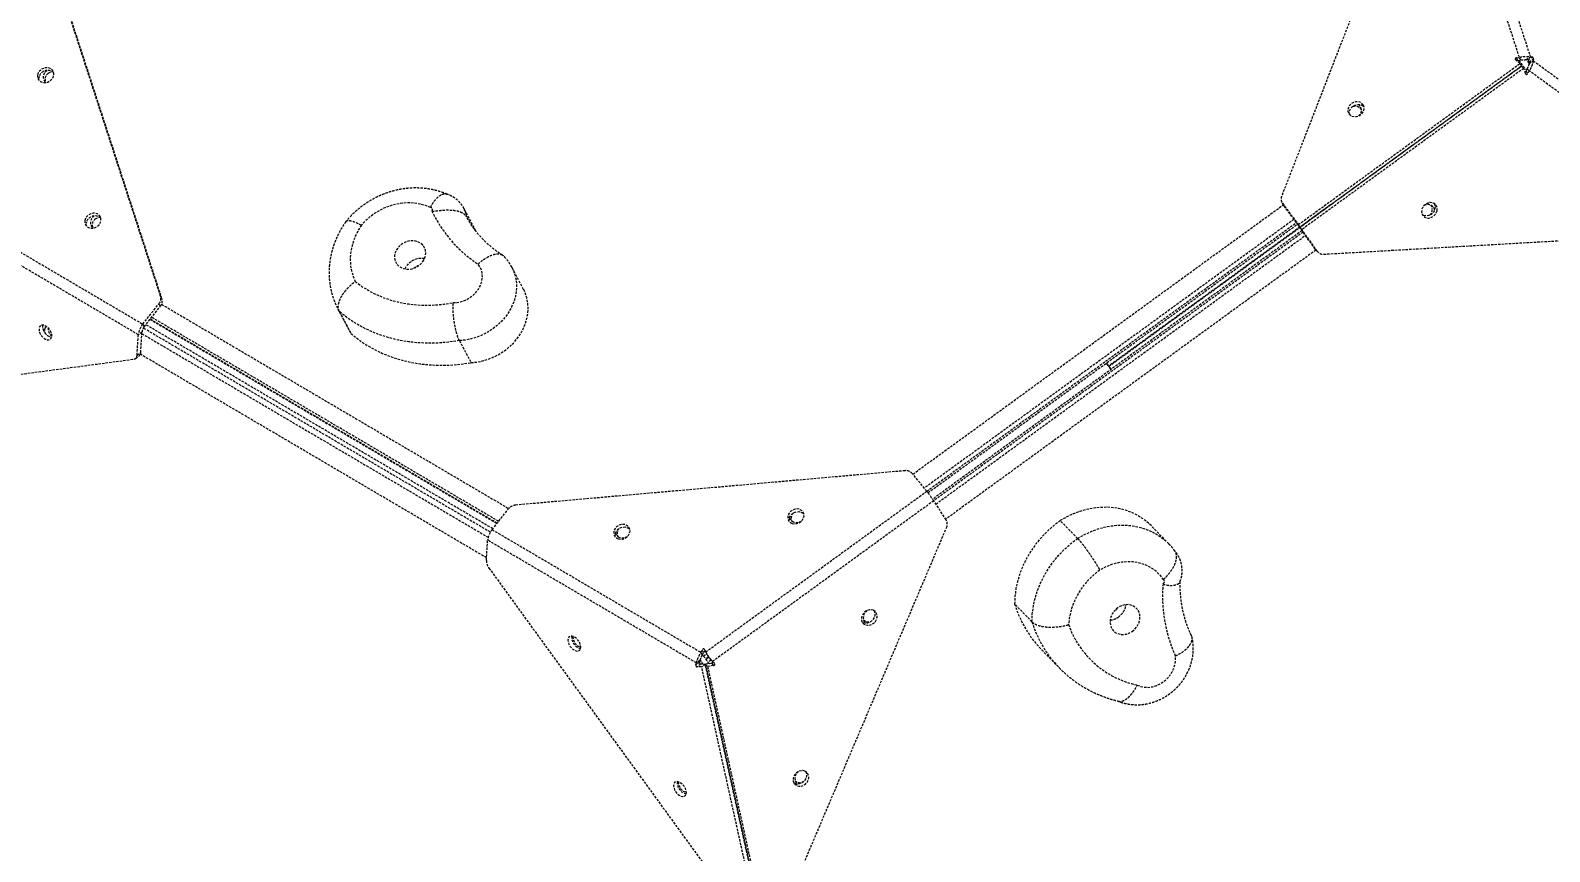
# Model space of a CAD drawing. Header units: millimetres. Extents: x -6061 to 5100, y -3651 to 3328.
# Drawn here: x 1982 to 2794, y 666 to 1104 of the extents above; entities that cross this region are included whole.
import ezdxf

# ---------------------------------------------------------------- set-up
doc = ezdxf.new("R2010")
doc.units = ezdxf.units.MM
doc.linetypes.add('HIDDEN', pattern=[1.905, 1.27, -0.635])
for name, color, linetype in [('DIKOM_ОБЪЕКТ', 7, 'Continuous'), ('DIKOM_РАЗМЕР_ЗОНА', 7, 'Continuous'), ('DIKOM_РАЗМЕР_ОБЪЕКТА', 7, 'Continuous')]:
    doc.layers.add(name, color=color, linetype=linetype)
doc.styles.add('style1', font='arialbd.ttf', dxfattribs={"width": 0.8})
doc.dimstyles.new('1-50', dxfattribs={"dimtxt": 300, "dimasz": 200, "dimexe": 100, "dimexo": 0, "dimgap": 100, "dimtad": 1, "dimtxsty": 'style1', "dimcen": 200, "dimclrd": 7, "dimclre": 7, "dimclrt": 7, "dimadec": 1, "dimazin": 2, "dimtfac": 1, "dimtmove": 0, "dimatfit": 2, "dimfxl": 0, "dimlwd": 25, "dimlwe": 18, "dimarcsym": 0})

# ---------------------------------------------------------------- blocks, each defined once
blk = doc.blocks.new('*D0')
at = {"layer": 'Defpoints', "color": 0, "transparency": 16777216}
for p in [(3244.44, 1090.08), (-2954.24, -571.35), (3244.44, -1487.03)]:
    blk.add_point(p, dxfattribs=at)
at = {"layer": 'DIKOM_РАЗМЕР_ОБЪЕКТА', "color": 7, "lineweight": 18, "transparency": 16777216}
for p, q in [((3244.44, 1090.08), (3244.44, -1587.03)), ((-2954.24, -571.35), (-2954.24, -1587.03))]:
    blk.add_line(p, q, dxfattribs=at)
at = {"layer": 'DIKOM_РАЗМЕР_ОБЪЕКТА', "color": 7, "lineweight": 25, "transparency": 16777216}
blk.add_line((-2754.24, -1487.03), (3044.44, -1487.03), dxfattribs=at)
at = {"layer": 'DIKOM_РАЗМЕР_ОБЪЕКТА', "color": 7, "transparency": 16777216}
for points in [[(-2754.24, -1453.69), (-2754.24, -1520.36), (-2954.24, -1487.03)], [(3044.44, -1453.69), (3044.44, -1520.36), (3244.44, -1487.03)]]:
    blk.add_solid(points, dxfattribs=at)
at = {"layer": 'DIKOM_РАЗМЕР_ОБЪЕКТА', "color": 7, "transparency": 16777216, "insert": (279.31, -1118.98), "char_height": 300, "attachment_point": 5, "style": 'style1'}
blk.add_mtext('{\\fArial|b0|i0|c204|p34;\\H1.75x;6200}', dxfattribs=at)
blk = doc.blocks.new('*D1')
at = {"layer": 'Defpoints', "color": 0, "transparency": 16777216}
for p in [(2324.34, 3327.92), (-5419.16, -2822.08), (-1808.64, -2822.08)]:
    blk.add_point(p, dxfattribs=at)
at = {"layer": 'DIKOM_РАЗМЕР_ЗОНА', "color": 7, "lineweight": 18, "transparency": 16777216}
for p, q in [((2324.34, 3327.92), (-5519.16, 3327.92)), ((-1808.64, -2822.08), (-5519.16, -2822.08))]:
    blk.add_line(p, q, dxfattribs=at)
at = {"layer": 'DIKOM_РАЗМЕР_ЗОНА', "color": 7, "lineweight": 25, "transparency": 16777216}
blk.add_line((-5419.16, 3127.92), (-5419.16, -2622.08), dxfattribs=at)
at = {"layer": 'DIKOM_РАЗМЕР_ЗОНА', "color": 7, "transparency": 16777216}
for points in [[(-5452.49, 3127.92), (-5385.83, 3127.92), (-5419.16, 3327.92)], [(-5452.49, -2622.08), (-5385.83, -2622.08), (-5419.16, -2822.08)]]:
    blk.add_solid(points, dxfattribs=at)
at = {"layer": 'DIKOM_РАЗМЕР_ЗОНА', "color": 7, "transparency": 16777216, "insert": (-5787.21, -178.18), "char_height": 300, "attachment_point": 5, "rotation": 90, "style": 'style1'}
blk.add_mtext('{\\fArial|b0|i0|c204|p34;\\H1.75x;6150}', dxfattribs=at)
blk = doc.blocks.new('*D2')
at = {"layer": 'Defpoints', "color": 0, "transparency": 16777216}
for p in [(5097.78, 1174.32), (-4808.91, -571.39), (5097.78, -3550.63)]:
    blk.add_point(p, dxfattribs=at)
at = {"layer": 'DIKOM_РАЗМЕР_ЗОНА', "color": 7, "lineweight": 18, "transparency": 16777216}
for p, q in [((5097.78, 1174.32), (5097.78, -3650.63)), ((-4808.91, -571.39), (-4808.91, -3650.63))]:
    blk.add_line(p, q, dxfattribs=at)
at = {"layer": 'DIKOM_РАЗМЕР_ЗОНА', "color": 7, "lineweight": 25, "transparency": 16777216}
blk.add_line((-4608.91, -3550.63), (4897.78, -3550.63), dxfattribs=at)
at = {"layer": 'DIKOM_РАЗМЕР_ЗОНА', "color": 7, "transparency": 16777216}
for points in [[(-4608.91, -3517.3), (-4608.91, -3583.96), (-4808.91, -3550.63)], [(4897.78, -3517.3), (4897.78, -3583.96), (5097.78, -3550.63)]]:
    blk.add_solid(points, dxfattribs=at)
at = {"layer": 'DIKOM_РАЗМЕР_ЗОНА', "color": 7, "transparency": 16777216, "insert": (864.15, -3182.58), "char_height": 300, "attachment_point": 5, "style": 'style1'}
blk.add_mtext('{\\fArial|b0|i0|c204|p34;\\H1.75x;9900}', dxfattribs=at)
blk = doc.blocks.new('*D3')
at = {"layer": 'Defpoints', "color": 0, "transparency": 16777216}
for p in [(-3174.2, 1527.92), (2804.07, 1527.92), (-2373.39, -1022.08)]:
    blk.add_point(p, dxfattribs=at)
at = {"layer": 'DIKOM_РАЗМЕР_ОБЪЕКТА', "color": 7, "lineweight": 18, "transparency": 16777216}
for p, q in [((2804.07, 1527.92), (-3274.2, 1527.92)), ((-2373.39, -1022.08), (-3274.2, -1022.08))]:
    blk.add_line(p, q, dxfattribs=at)
at = {"layer": 'DIKOM_РАЗМЕР_ОБЪЕКТА', "color": 7, "lineweight": 25, "transparency": 16777216}
blk.add_line((-3174.2, -822.08), (-3174.2, 1327.92), dxfattribs=at)
at = {"layer": 'DIKOM_РАЗМЕР_ОБЪЕКТА', "color": 7, "transparency": 16777216}
for points in [[(-3207.54, 1327.92), (-3140.87, 1327.92), (-3174.2, 1527.92)], [(-3207.54, -822.08), (-3140.87, -822.08), (-3174.2, -1022.08)]]:
    blk.add_solid(points, dxfattribs=at)
at = {"layer": 'DIKOM_РАЗМЕР_ОБЪЕКТА', "color": 7, "transparency": 16777216, "insert": (-3542.25, 166.98), "char_height": 300, "attachment_point": 5, "rotation": 90, "style": 'style1'}
blk.add_mtext('{\\fArial|b0|i0|c204|p34;\\H1.75x;2550}', dxfattribs=at)

msp = doc.modelspace()

# ---------------------------------------------------------------- linework, layer by layer
at = {"layer": 'DIKOM_ОБЪЕКТ', "color": 7, "linetype": 'HIDDEN', "lineweight": 15}
for p, q in [((2777.581, 1089.554), (2739.054, 1208.12)), ((2744.879, 1208.454), (2783.406, 1089.887)), ((2722.449, 1199.968), (2650.583, 1015.363)), ((2051.786, 962.03), (1995.324, 1135.831)), ((2052.527, 960.62), (1996.066, 1134.42)), ((2777.95, 1086.299), (2775.586, 1088.133)), ((2776.021, 1089.253), (2777.581, 1089.554)), ((2776.763, 1087.842), (2776.021, 1089.253)), ((2776.763, 1087.842), (2778.322, 1088.143)), ((2778.322, 1088.143), (2777.581, 1089.554)), ((2781.235, 1088.31), (2783.406, 1089.887)), ((2781.235, 1088.31), (2782.161, 1088.151)), ((2782.836, 1086.487), (2781.551, 1088.256)), ((2782.161, 1088.151), (2784.332, 1089.728)), ((2782.79, 1086.17), (2784.961, 1087.747)), ((2782.925, 1087.1), (2785.096, 1088.677)), ((2783.406, 1089.887), (2784.332, 1089.728)), ((2785.096, 1088.677), (2784.961, 1087.747)), ((2784.961, 1087.747), (2885.818, 1014.476)), ((2659.522, 1000.252), (2777.95, 1086.299)), ((2660.264, 998.842), (2778.692, 1084.889)), ((2778.751, 1084.808), (2660.323, 998.761)), ((2779.863, 1083.666), (2661.435, 997.619)), ((2778.692, 1084.889), (2777.95, 1086.299)), ((2778.751, 1084.808), (2779.863, 1083.666)), ((2780.876, 1080.851), (2779.863, 1083.666)), ((2781.731, 1083.451), (2780.963, 1082.061)), ((2780.963, 1082.061), (2782.076, 1080.92)), ((2781.731, 1083.451), (2782.844, 1082.31)), ((2782.844, 1082.31), (2782.076, 1080.92)), ((2782.925, 1087.1), (2782.79, 1086.17)), ((2883.701, 1009.038), (2782.844, 1082.31)), ((2039.922, 941.477), (1928.418, 1007.022)), ((1930.818, 1012.665), (2042.322, 947.12)), ((2220.128, 996.958), (2213.947, 1008.714)), ((2453.622, 867.055), (2651.404, 1010.752)), ((2650.703, 1012.085), (2651.445, 1010.674)), ((2651.009, 1011.6), (2659.522, 1000.252)), ((2651.009, 1011.6), (2651.751, 1010.19)), ((2651.751, 1010.19), (2660.264, 998.842)), ((2676.653, 1010.749), (2662.432, 1000.417)), ((2657.138, 1003.009), (2459.718, 859.575)), ((2461.049, 857.943), (2658.4, 1001.327)), ((2461.701, 857.124), (2659.027, 1000.49)), ((2660.264, 998.842), (2558.223, 924.708)), ((2558.281, 924.627), (2662.49, 1000.336)), ((2660.264, 998.842), (2659.522, 1000.252)), ((2661.435, 997.619), (2660.323, 998.761)), ((2668.485, 987.159), (2660.323, 998.761)), ((2661.507, 997.078), (2464.18, 853.712)), ((2662.108, 996.223), (2464.757, 852.839)), ((2465.899, 851.069), (2663.318, 994.503)), ((2669.597, 986.018), (2661.435, 997.619)), ((2673.044, 984.45), (2870.817, 995.765)), ((2668.911, 986.656), (2471.13, 842.96)), ((2668.485, 987.159), (2669.597, 986.018)), ((2668.851, 986.718), (2669.963, 985.576)), ((2245.697, 965.635), (2239.517, 977.391)), ((2042.322, 947.12), (2050.926, 958.031)), ((2051.668, 956.62), (2050.926, 958.031)), ((2051.786, 962.03), (2052.527, 960.62)), ((2052.323, 957.698), (2237.78, 848.689)), ((2043.064, 945.71), (2051.668, 956.62)), ((2046.155, 949.63), (2231.465, 840.708)), ((2046.33, 949.852), (2231.64, 840.93)), ((2232.34, 841.818), (2047.031, 950.74)), ((2146.496, 955.294), (2152.677, 943.538)), ((2147.288, 953.866), (2146.529, 955.232)), ((2147.288, 953.866), (2153.469, 942.111)), ((2039.245, 930.567), (2039.922, 941.477)), ((2041.864, 942.888), (2039.922, 941.477)), ((2041.187, 931.978), (2041.864, 942.888)), ((2041.812, 942.052), (2226.77, 833.336)), ((2043.064, 945.71), (2042.322, 947.12)), ((2227.943, 836.05), (2042.582, 945.002)), ((2229.24, 837.886), (2043.93, 946.809)), ((2152.677, 943.538), (2153.469, 942.111)), ((2211.412, 938.325), (2217.593, 926.57)), ((1899.703, 910.122), (2037.486, 928.411)), ((2038.38, 928.758), (2040.322, 930.169)), ((2039.245, 930.567), (2041.187, 931.978)), ((2225.913, 822.365), (2040.992, 931.059)), ((2556.865, 926.265), (2557.11, 925.85)), ((2557.11, 925.85), (2558.223, 924.708)), ((2557.173, 926.489), (2558.223, 924.708)), ((2559.652, 923.076), (2558.281, 924.627)), ((2558.281, 924.627), (2559.023, 923.216)), ((2559.344, 922.853), (2559.023, 923.216)), ((2449.493, 868.877), (2241.498, 850.52)), ((2461.05, 857.942), (2453.331, 867.412)), ((2342.968, 772.141), (2461.05, 857.942)), ((2464.758, 852.838), (2346.677, 767.037)), ((2471.381, 842.571), (2464.758, 852.838)), ((2228.899, 837.453), (2237.503, 848.364)), ((2228.899, 837.453), (2340.407, 771.915)), ((2390.109, 646.88), (2471.588, 838.469)), ((2541.604, 832.735), (2532.333, 842.246)), ((2590.276, 829.901), (2581.005, 839.411)), ((2225.823, 820.9), (2226.499, 831.81)), ((2338.007, 766.272), (2226.499, 831.81)), ((2227.2, 816.901), (2353.112, 643.615)), ((2517.245, 788.213), (2507.975, 797.724)), ((2427.096, 787.765), (2426.643, 787.998)), ((2561.405, 793.944), (2560.95, 793.66)), ((2340.407, 771.915), (2341.114, 773.261)), ((2341.149, 770.504), (2340.407, 771.915)), ((2341.856, 771.85), (2341.114, 773.261)), ((2341.149, 770.504), (2341.856, 771.85)), ((2341.759, 769.981), (2343.446, 771.207)), ((2342.372, 773.372), (2342.968, 772.141)), ((2343.134, 771.825), (2342.968, 772.141)), ((2522.478, 773.206), (2531.748, 763.695)), ((2339.632, 766.621), (2337.691, 765.21)), ((2337.691, 765.21), (2338.007, 766.272)), ((2339.949, 767.683), (2338.007, 766.272)), ((2340.396, 765.57), (2338.454, 764.159)), ((2340.819, 764.101), (2338.454, 764.159)), ((2339.632, 766.621), (2339.949, 767.683)), ((2342.76, 765.512), (2340.396, 765.57)), ((2342.76, 765.512), (2340.819, 764.101)), ((2368.781, 637.439), (2340.819, 764.101)), ((2370.723, 638.85), (2342.76, 765.512)), ((2346.056, 766.07), (2342.857, 765.521)), ((2342.857, 765.521), (2343.97, 764.379)), ((2342.857, 765.521), (2370.819, 638.859)), ((2344.386, 769.362), (2343.03, 768.377)), ((2343.087, 768.295), (2344.441, 769.279)), ((2347.169, 764.928), (2343.97, 764.379)), ((2343.97, 764.379), (2371.932, 637.717)), ((2345.921, 767.791), (2344.253, 766.579)), ((2346.056, 766.07), (2347.169, 764.928)), ((2346.485, 767.234), (2346.677, 767.037)), ((2346.677, 767.037), (2347.663, 766.09)), ((2343.613, 762.098), (2343.438, 762.443)), ((2345.117, 755.283), (2345.032, 755.222)), ((2390.579, 701.899), (2390.126, 702.132))]:
    msp.add_line(p, q, dxfattribs=at)
at = {"layer": 'DIKOM_ОБЪЕКТ', "color": 7, "linetype": 'HIDDEN', "lineweight": 15, "flags": 128}
for points in [[(1986.114, 1080.082), (1986.098, 1078.96), (1986.432, 1077.923), (1987.09, 1077.055), (1988.018, 1076.426), (1989.14, 1076.087), (1990.366, 1076.065), (1991.597, 1076.363), (1992.732, 1076.956), (1993.68, 1077.796), (1994.364, 1078.815), (1994.729, 1079.93), (1994.745, 1081.052), (1994.41, 1082.089), (1993.752, 1082.957), (1992.825, 1083.587), (1991.703, 1083.926), (1990.476, 1083.947), (1989.246, 1083.65), (1988.111, 1083.057), (1987.162, 1082.217), (1986.478, 1081.198), (1986.114, 1080.082)], [(1991.17, 1082.531), (1990.426, 1081.926), (1989.658, 1080.951), (1989.195, 1079.855), (1989.075, 1078.725), (1989.308, 1077.654), (1989.876, 1076.728), (1990.608, 1076.098)], [(1991.829, 1080.995), (1992.907, 1081.586), (1994.08, 1081.881)], [(1986.897, 1077.253), (1986.84, 1077.55), (1986.855, 1078.671)], [(2694.187, 1064.117), (2693.47, 1064.943), (2692.497, 1065.517), (2691.346, 1065.794), (2690.111, 1065.751), (2688.892, 1065.391), (2687.787, 1064.745), (2686.886, 1063.863), (2686.262, 1062.817), (2685.966, 1061.693), (2686.021, 1060.581), (2686.424, 1059.571), (2687.14, 1058.746), (2688.113, 1058.171), (2689.264, 1057.895), (2690.499, 1057.938), (2691.719, 1058.297), (2692.824, 1058.944), (2693.724, 1059.826), (2694.348, 1060.872), (2694.644, 1061.996), (2694.589, 1063.108), (2694.187, 1064.117)], [(2686.781, 1059.091), (2686.763, 1059.17), (2686.708, 1060.282), (2687.004, 1061.407), (2687.628, 1062.452), (2688.529, 1063.334), (2689.633, 1063.981), (2690.853, 1064.341), (2692.088, 1064.384), (2693.239, 1064.107), (2694.212, 1063.532), (2694.571, 1063.187)], [(2011.345, 1002.415), (2011.329, 1001.293), (2011.664, 1000.256), (2012.321, 999.388), (2013.249, 998.759), (2014.371, 998.42), (2015.597, 998.398), (2016.828, 998.696), (2017.963, 999.289), (2018.911, 1000.129), (2019.596, 1001.148), (2019.96, 1002.263), (2019.976, 1003.385), (2019.641, 1004.422), (2018.984, 1005.29), (2018.056, 1005.919), (2016.934, 1006.259), (2015.708, 1006.28), (2014.477, 1005.982), (2013.342, 1005.39), (2012.394, 1004.55), (2011.709, 1003.53), (2011.345, 1002.415)], [(2195.992, 1009.362), (2193.28, 1010.448), (2190.409, 1011.232), (2187.415, 1011.704), (2184.335, 1011.857), (2181.208, 1011.691), (2178.073, 1011.207), (2174.97, 1010.411), (2171.937, 1009.314), (2169.013, 1007.928), (2166.234, 1006.271), (2163.635, 1004.365), (2161.249, 1002.233), (2159.105, 999.902)], [(2651.751, 1010.19), (2651.489, 1010.593), (2651.445, 1010.674)], [(2733.599, 1007.622), (2733.695, 1008.803), (2733.453, 1009.907), (2732.893, 1010.846), (2732.06, 1011.544), (2731.022, 1011.944), (2729.862, 1012.014), (2728.675, 1011.748), (2727.556, 1011.167), (2726.597, 1010.319), (2725.875, 1009.272), (2725.449, 1008.112), (2725.352, 1006.931), (2725.594, 1005.827), (2726.154, 1004.888), (2726.987, 1004.19), (2728.025, 1003.79), (2729.185, 1003.72), (2730.372, 1003.986), (2731.491, 1004.567), (2732.45, 1005.415), (2733.172, 1006.462), (2733.599, 1007.622)], [(2732.119, 1011.509), (2732.341, 1011.049), (2732.582, 1009.944), (2732.486, 1008.764), (2732.06, 1007.603), (2731.338, 1006.557), (2730.378, 1005.709), (2729.26, 1005.128), (2728.073, 1004.862), (2726.913, 1004.931), (2725.874, 1005.331), (2725.816, 1005.367)], [(2730.05, 1010.745), (2730.601, 1010.089), (2730.998, 1009.102)], [(2012.128, 999.586), (2012.071, 999.882), (2012.086, 1001.004)], [(2016.403, 1004.864), (2015.661, 1004.26), (2014.893, 1003.285), (2014.43, 1002.189), (2014.31, 1001.059), (2014.543, 999.988), (2015.111, 999.063), (2015.844, 998.432)], [(2017.066, 1003.331), (2018.144, 1003.921), (2019.31, 1004.215)], [(2159.105, 999.902), (2157.305, 997.032), (2155.808, 994.051), (2154.627, 990.988), (2153.774, 987.874), (2153.259, 984.74), (2153.086, 981.617), (2153.256, 978.536), (2153.768, 975.529), (2154.618, 972.625), (2155.796, 969.854)], [(2191.922, 980.527), (2192.751, 981.96), (2193.268, 983.477), (2193.449, 985.017), (2193.289, 986.516), (2192.792, 987.914), (2191.981, 989.153), (2190.887, 990.181), (2189.556, 990.958), (2188.042, 991.451), (2186.407, 991.641), (2184.719, 991.518), (2183.045, 991.089), (2181.456, 990.371), (2180.015, 989.394), (2178.782, 988.196), (2177.807, 986.828), (2177.13, 985.346), (2176.78, 983.809), (2176.769, 982.282), (2177.099, 980.826), (2177.757, 979.501), (2178.714, 978.362), (2179.933, 977.454), (2181.363, 976.816), (2182.945, 976.473), (2184.615, 976.439), (2186.305, 976.716), (2187.945, 977.293), (2189.468, 978.145), (2190.812, 979.238), (2191.922, 980.527)], [(2668.851, 986.718), (2668.787, 986.785), (2668.485, 987.159)], [(2208.032, 958.587), (2210.272, 958.718), (2212.508, 959.183), (2214.679, 959.97), (2216.726, 961.057), (2218.592, 962.416), (2220.226, 964.008), (2221.585, 965.79), (2222.629, 967.713), (2223.332, 969.725), (2223.673, 971.77), (2223.643, 973.793), (2223.244, 975.738), (2222.485, 977.551), (2221.389, 979.184)], [(2239.492, 977.437), (2240.317, 975.686), (2241.2, 973.094), (2241.746, 970.389), (2241.947, 967.603), (2241.802, 964.772), (2241.313, 961.93), (2240.484, 959.113), (2239.327, 956.354), (2237.856, 953.688), (2236.089, 951.148), (2234.048, 948.765), (2231.757, 946.569), (2229.246, 944.586), (2226.544, 942.841), (2223.686, 941.356), (2220.707, 940.149), (2217.643, 939.235), (2214.532, 938.624), (2211.412, 938.325)], [(2155.796, 969.854), (2159.269, 967.289), (2162.975, 964.991), (2166.894, 962.972), (2171.006, 961.242), (2175.289, 959.81), (2179.72, 958.685), (2184.274, 957.872), (2188.928, 957.376), (2193.656, 957.2), (2198.433, 957.344), (2203.234, 957.807), (2208.032, 958.587)], [(2217.593, 926.57), (2220.712, 926.869), (2223.823, 927.479), (2226.887, 928.393), (2229.867, 929.601), (2232.725, 931.086), (2235.426, 932.83), (2237.937, 934.813), (2240.228, 937.009), (2242.27, 939.392), (2244.037, 941.932), (2245.508, 944.598), (2246.665, 947.357), (2247.493, 950.175), (2247.983, 953.017), (2248.128, 955.848), (2247.926, 958.633), (2247.38, 961.338), (2246.497, 963.93), (2245.697, 965.635)], [(2211.412, 938.325), (2205.911, 937.512), (2200.413, 937.039), (2194.943, 936.911), (2189.528, 937.126), (2184.193, 937.685), (2178.964, 938.585), (2173.864, 939.82), (2168.919, 941.387), (2164.151, 943.277), (2159.583, 945.48), (2155.236, 947.988), (2151.132, 950.788), (2147.288, 953.866)], [(1993.359, 942.587), (1992.813, 943.709), (1992.061, 944.746), (1991.164, 945.614), (1990.195, 946.243), (1989.232, 946.582), (1988.353, 946.604), (1987.629, 946.306), (1987.12, 945.713), (1986.865, 944.873), (1986.887, 943.854), (1987.182, 942.739), (1987.728, 941.617), (1988.48, 940.58), (1989.377, 939.712), (1990.346, 939.083), (1991.309, 938.744), (1992.188, 938.722), (1992.912, 939.02), (1993.422, 939.613), (1993.676, 940.452), (1993.654, 941.472), (1993.359, 942.587)], [(1990.947, 945.781), (1990.505, 945.529), (1990.021, 944.907)], [(2153.469, 942.111), (2157.312, 939.032), (2161.417, 936.232), (2165.763, 933.725), (2170.331, 931.521), (2175.099, 929.631), (2180.045, 928.065), (2185.144, 926.829), (2190.374, 925.929), (2195.708, 925.371), (2201.123, 925.155), (2206.593, 925.284), (2212.091, 925.756), (2217.593, 926.57)], [(2389.157, 840.722), (2390.333, 840.508), (2391.573, 840.616), (2392.777, 841.036), (2393.848, 841.735), (2394.698, 842.656), (2395.26, 843.724), (2395.487, 844.853), (2395.361, 845.952), (2394.892, 846.931), (2394.119, 847.711), (2393.103, 848.229), (2391.928, 848.442), (2390.688, 848.335), (2389.483, 847.915), (2388.413, 847.216), (2387.562, 846.295), (2387, 845.227), (2386.774, 844.098), (2386.9, 842.999), (2387.368, 842.02), (2388.142, 841.24), (2389.157, 840.722)], [(2387.606, 841.722), (2387.515, 842.687), (2387.742, 843.816), (2388.304, 844.884), (2389.154, 845.805), (2390.225, 846.504), (2391.429, 846.924), (2392.669, 847.032), (2393.845, 846.818), (2394.86, 846.3), (2395.396, 845.818)], [(2581.005, 839.411), (2579.434, 840.916), (2576.822, 843.012), (2573.989, 844.832), (2570.96, 846.36), (2567.758, 847.585), (2564.409, 848.497), (2560.94, 849.088), (2557.38, 849.353), (2553.756, 849.29), (2550.098, 848.901), (2546.437, 848.187), (2542.8, 847.155), (2539.218, 845.813), (2535.72, 844.172), (2532.333, 842.246)], [(2296.209, 832.519), (2297.385, 832.305), (2298.625, 832.413), (2299.829, 832.833), (2300.9, 833.532), (2301.75, 834.453), (2302.312, 835.521), (2302.539, 836.65), (2302.413, 837.749), (2301.944, 838.727), (2301.171, 839.508), (2300.155, 840.025), (2298.979, 840.239), (2297.739, 840.132), (2296.535, 839.712), (2295.464, 839.013), (2294.614, 838.092), (2294.052, 837.024), (2293.825, 835.895), (2293.951, 834.796), (2294.42, 833.817), (2295.194, 833.037), (2296.209, 832.519)], [(2294.658, 833.519), (2294.567, 834.484), (2294.794, 835.613), (2295.355, 836.681), (2296.206, 837.602), (2297.277, 838.301), (2298.481, 838.721), (2299.721, 838.829), (2300.896, 838.615), (2301.912, 838.097), (2302.448, 837.615)], [(2532.333, 842.246), (2528.754, 839.521), (2525.383, 836.526), (2522.247, 833.284), (2519.372, 829.82), (2516.779, 826.163), (2514.491, 822.342), (2512.524, 818.386), (2510.896, 814.328), (2509.618, 810.2), (2508.7, 806.034), (2508.151, 801.864), (2507.975, 797.724)], [(2541.604, 832.735), (2544.99, 834.662), (2548.489, 836.303), (2552.071, 837.645), (2555.707, 838.677), (2559.369, 839.39), (2563.026, 839.78), (2566.65, 839.842), (2570.211, 839.577), (2573.68, 838.986), (2577.029, 838.075), (2580.231, 836.85), (2583.26, 835.321), (2586.092, 833.502), (2588.704, 831.405), (2590.222, 829.955)], [(2517.245, 788.213), (2517.422, 792.354), (2517.971, 796.524), (2518.888, 800.689), (2520.166, 804.817), (2521.795, 808.876), (2523.761, 812.831), (2526.05, 816.653), (2528.642, 820.31), (2531.518, 823.773), (2534.653, 827.015), (2538.024, 830.011), (2541.604, 832.735)], [(2587.508, 810.744), (2585.836, 812.925), (2583.895, 814.862), (2581.71, 816.532), (2579.307, 817.914), (2576.718, 818.991), (2573.974, 819.748), (2571.109, 820.177), (2568.161, 820.272), (2565.166, 820.031), (2562.161, 819.459), (2559.184, 818.561), (2556.272, 817.35), (2553.462, 815.84)], [(2570.788, 783.136), (2572.123, 784.258), (2573.245, 785.591), (2574.109, 787.079), (2574.68, 788.663), (2574.933, 790.277), (2574.859, 791.856), (2574.46, 793.334), (2573.753, 794.651), (2572.767, 795.754), (2571.542, 796.597), (2570.128, 797.145), (2568.584, 797.376), (2566.972, 797.281), (2565.359, 796.864), (2563.81, 796.141), (2562.388, 795.143), (2561.153, 793.909), (2560.155, 792.492), (2559.434, 790.948), (2559.02, 789.34), (2558.93, 787.736), (2559.168, 786.199), (2559.724, 784.794), (2560.574, 783.578), (2561.686, 782.6), (2563.012, 781.901), (2564.498, 781.51), (2566.085, 781.441), (2567.706, 781.698), (2569.295, 782.271), (2570.788, 783.136)], [(2562.833, 795.495), (2562.335, 794.792), (2561.405, 793.944)], [(2432.492, 794.375), (2431.394, 794.645), (2430.211, 794.579), (2429.04, 794.183), (2427.975, 793.489), (2427.103, 792.552), (2426.493, 791.449), (2426.196, 790.269), (2426.236, 789.107), (2426.608, 788.059), (2427.284, 787.208), (2428.209, 786.624), (2429.306, 786.353), (2430.489, 786.419), (2431.66, 786.815), (2432.725, 787.51), (2433.597, 788.447), (2434.207, 789.55), (2434.504, 790.73), (2434.465, 791.891), (2434.092, 792.94), (2433.416, 793.79), (2432.492, 794.375)], [(2432.945, 794.142), (2432.979, 794.081), (2433.352, 793.032), (2433.391, 791.871), (2433.094, 790.691), (2432.485, 789.588), (2431.612, 788.651), (2430.547, 787.957), (2429.376, 787.56), (2428.194, 787.495), (2427.096, 787.765)], [(2429.112, 794.217), (2428.441, 793.608), (2427.694, 792.577), (2427.237, 791.423), (2427.109, 790.241), (2427.32, 789.125), (2427.851, 788.167), (2428.605, 787.479)], [(2272.336, 780.348), (2271.398, 780.562), (2270.573, 780.454), (2269.929, 780.034), (2269.517, 779.335), (2269.372, 778.415), (2269.505, 777.346), (2269.905, 776.217), (2270.539, 775.119), (2271.357, 774.14), (2272.292, 773.36), (2273.269, 772.842), (2274.207, 772.628), (2275.032, 772.736), (2275.676, 773.156), (2276.088, 773.854), (2276.233, 774.775), (2276.1, 775.843), (2275.7, 776.972), (2275.066, 778.071), (2274.248, 779.05), (2273.313, 779.83), (2272.336, 780.348)], [(2573.496, 754.483), (2575.356, 753.723), (2577.369, 753.304), (2579.481, 753.238), (2581.632, 753.526), (2583.765, 754.16), (2585.82, 755.123), (2587.743, 756.388), (2589.479, 757.922), (2590.982, 759.682), (2592.21, 761.619), (2593.13, 763.681), (2593.716, 765.811), (2593.952, 767.951), (2593.833, 770.043)], [(2395.975, 708.509), (2394.877, 708.779), (2393.694, 708.713), (2392.523, 708.317), (2391.458, 707.623), (2390.586, 706.686), (2389.976, 705.583), (2389.679, 704.403), (2389.719, 703.241), (2390.091, 702.193), (2390.767, 701.342), (2391.692, 700.758), (2392.789, 700.487), (2393.972, 700.553), (2395.143, 700.949), (2396.208, 701.644), (2397.08, 702.581), (2397.69, 703.684), (2397.987, 704.864), (2397.948, 706.025), (2397.575, 707.074), (2396.899, 707.924), (2395.975, 708.509)], [(2396.428, 708.276), (2396.462, 708.215), (2396.835, 707.166), (2396.874, 706.005), (2396.577, 704.825), (2395.968, 703.722), (2395.095, 702.785), (2394.03, 702.091), (2392.859, 701.694), (2391.677, 701.629), (2390.579, 701.899)], [(2392.582, 708.345), (2391.92, 707.743), (2391.173, 706.712), (2390.717, 705.558), (2390.589, 704.376), (2390.799, 703.26), (2391.331, 702.302), (2392.086, 701.613)], [(2328.767, 702.685), (2327.829, 702.899), (2327.004, 702.791), (2326.36, 702.371), (2325.948, 701.672), (2325.803, 700.752), (2325.936, 699.683), (2326.336, 698.554), (2326.97, 697.456), (2327.788, 696.477), (2328.723, 695.697), (2329.7, 695.179), (2330.638, 694.965), (2331.463, 695.073), (2332.107, 695.493), (2332.519, 696.192), (2332.664, 697.112), (2332.531, 698.181), (2332.131, 699.31), (2331.497, 700.408), (2330.679, 701.387), (2329.744, 702.167), (2328.767, 702.685)]]:
    msp.add_lwpolyline(points, dxfattribs=at)
at = {"layer": 'DIKOM_ОБЪЕКТ', "color": 7, "linetype": 'HIDDEN', "lineweight": 15}
for centre, radius, start, end in [((2815.243, 1111.381), 44.441, 211.777001, 220.218175), ((1991.507, 1077.857), 4.723, 47.673875, 170.071261), ((1993.788, 1077.861), 3.696, 122.009443, 207.24562), ((2689.914, 1059.679), 3.741, 28.342016, 119.791712), ((2689.52, 1061.245), 3.678, 306.750524, 59.067575), ((2654.14, 1013.861), 3.861, 157.097681, 215.828472), ((2195.981, 1008.262), 1.1, 313.686969, 89.422956), ((2259.323, 1037.123), 69.254, 205.355552, 236.786232), ((2203.357, 1003.162), 11.957, 5.64918, 27.720154), ((2728.694, 1007.259), 3.705, 13.569176, 124.659331), ((2726.795, 1008.364), 4.267, 315.906858, 9.963826), ((2016.738, 1000.19), 4.723, 47.673875, 170.071261), ((2019.024, 1000.195), 3.697, 121.980301, 207.240399), ((2191.153, 972.497), 9.728, 80.212319, 155.252438), ((2672.714, 988.296), 3.861, 216.172192, 274.907507), ((2190.669, 973.417), 4.943, 102.30994, 133.153415), ((2047.618, 960.834), 4.336, 319.735165, 16.020043), ((2048.359, 959.423), 4.337, 319.738389, 16.016468), ((1992.858, 945.782), 4.075, 167.996881, 203.613801), ((1994.726, 945.856), 5.856, 196.945228, 259.021838), ((1993.361, 943.629), 3.576, 159.06787, 196.39123), ((1997.343, 944.975), 5.638, 178.462662, 229.692498), ((2050.766, 940.197), 10.919, 140.65084, 173.26686), ((2047.285, 942.248), 5.459, 140.649808, 173.266867), ((2037.151, 930.481), 2.097, 279.219799, 2.357534), ((2038.874, 931.973), 2.313, 308.75985, 0.122624), ((2450.03, 864.523), 4.387, 41.191475, 97.027765), ((2413.621, 819.58), 61.001, 33.038618, 38.967259), ((2242.033, 844.749), 5.796, 95.300436, 141.408479), ((2392.179, 843.607), 3.573, 131.970047, 208.154879), ((2237.344, 830.53), 10.921, 140.654789, 173.266857), ((2299.229, 835.408), 3.571, 132.150071, 208.174723), ((2390.895, 844.636), 3.297, 195.59774, 240.224723), ((2391.459, 846.05), 4.81, 242.75479, 306.342486), ((2467.613, 840.324), 4.386, 334.975053, 30.81386), ((2297.947, 836.437), 3.297, 195.629381, 240.224495), ((2298.511, 837.853), 4.811, 242.762303, 306.464488), ((2232.314, 820.899), 6.492, 179.991339, 218.016813), ((2576.086, 783.554), 39.424, 125.020712, 175.423969), ((2664.756, 802.029), 77.802, 175.210573, 204.274781), ((2586.713, 809.718), 1.299, 293.2667, 52.218596), ((2566.322, 815.689), 61.05, 197.113999, 224.096897), ((2557.938, 798.688), 9.624, 304.370371, 351.976385), ((2429.843, 791.775), 3.579, 223.885371, 300.480423), ((2575.595, 806.179), 61.053, 197.113873, 224.000619), ((2557.998, 798.26), 9.238, 276.11902, 305.566078), ((2277.343, 779.894), 5.976, 173.589921, 258.41948), ((2277.654, 780.132), 5.598, 176.839265, 255.286549), ((2583.726, 803.16), 49.74, 199.325361, 258.131711), ((2316.498, 749.029), 30.06, 33.3176, 38.884048), ((2333.774, 702.231), 5.976, 173.5905, 258.418652), ((2334.079, 702.464), 5.596, 176.785049, 255.341847), ((2393.323, 705.907), 3.577, 223.841992, 300.723411)]:
    msp.add_arc(centre, radius, start, end, dxfattribs=at)
for centre, major_axis, ratio, start_param, end_param in [((2776.232, 1088.603), (0.894, 0.022), 0.7500222, 1.7905807, 3.8849758), ((2776.974, 1087.193), (0.894, 0.022), 0.7500222, 1.7905807, 2.4550829), ((2782.372, 1087.501), (-0.441, 0.607), 0.5627972, 3.6652558, 5.7596509), ((2784.543, 1089.079), (-0.441, 0.607), 0.5627972, 3.6652558, 5.7596509), ((2780.411, 1082.463), (0.297, 0.843), 0.7500043, 3.8282775, 4.4926781), ((2781.523, 1081.321), (0.297, 0.843), 0.7500043, 2.398283, 4.4926781), ((2341.725, 772.902), (0.313, 0.79), 0.8310079, 5.6307861, 7.7251812), ((2342.467, 771.491), (0.313, 0.79), 0.8310079, 5.9432682, 7.7251812), ((2338.302, 764.851), (-0.441, 0.607), 0.7550254, 0.5235013, 2.6178964), ((2340.243, 766.262), (-0.441, 0.607), 0.7550254, 0.5235013, 2.6178964), ((2345.904, 766.762), (0.848, 0.053), 0.8309953, 4.8410553, 6.6844586), ((2347.016, 765.62), (0.848, 0.053), 0.8309953, 4.8410553, 6.9354504)]:
    msp.add_ellipse(centre, major_axis=major_axis, ratio=ratio, start_param=start_param, end_param=end_param, dxfattribs=at)
for points, knots in [([(2777.581, 1089.554), (2778.178, 1089.674), (2779.272, 1089.893), (2780.855, 1090.009), (2782.284, 1090.057), (2783.013, 1089.946), (2783.406, 1089.887)], [0, 0, 0, 0, 0.2731966, 0.5000194, 0.7304107, 1, 1, 1, 1]), ([(2778.322, 1088.143), (2778.631, 1088.169), (2779.19, 1088.215), (2780.004, 1088.236), (2780.714, 1088.295), (2781.051, 1088.304), (2781.235, 1088.31)], [0, 0, 0, 0, 0.27546651, 0.49990618, 0.72776699, 1, 1, 1, 1]), ([(2784.961, 1087.747), (2784.897, 1087.347), (2784.78, 1086.615), (2784.283, 1085.269), (2783.678, 1083.809), (2783.136, 1082.835), (2782.844, 1082.31)], [0, 0, 0, 0, 0.2731978, 0.5000181, 0.7303986, 1, 1, 1, 1]), ([(2782.79, 1086.17), (2782.729, 1085.992), (2782.62, 1085.67), (2782.337, 1085.015), (2782.06, 1084.253), (2781.847, 1083.734), (2781.731, 1083.451)], [0, 0, 0, 0, 0.2754677, 0.4999117, 0.7277795, 1, 1, 1, 1]), ([(2204.775, 1016.458), (2204.626, 1016.525), (2203.417, 1017.071), (2201.043, 1017.889), (2197.632, 1018.819), (2194.115, 1019.446), (2190.522, 1019.789), (2186.879, 1019.836), (2183.211, 1019.59), (2179.546, 1019.05), (2175.911, 1018.22), (2172.333, 1017.105), (2168.838, 1015.712), (2165.452, 1014.052), (2162.2, 1012.135), (2159.107, 1009.974), (2156.194, 1007.584), (2153.542, 1005.03), (2151.815, 1003.108), (2150.98, 1002.072), (2150.879, 1001.947)], [0, 0, 0, 0, 0.0084789, 0.0687285, 0.1291651, 0.189914, 0.2509519, 0.3122532, 0.3737834, 0.4355079, 0.4973946, 0.5594132, 0.6215389, 0.6837553, 0.746043, 0.8083859, 0.8707663, 0.9331634, 0.99193, 1, 1, 1, 1]), ([(2195.992, 1009.362), (2195.997, 1009.373), (2196.41, 1010.336), (2197.322, 1011.886), (2198.72, 1013.712), (2200.035, 1015.04), (2201.342, 1016.002), (2202.601, 1016.572), (2203.68, 1016.764), (2204.27, 1016.591), (2204.517, 1016.519)], [0, 0, 0, 0, 0.0022217, 0.1894419, 0.3311719, 0.4729015, 0.6145312, 0.7561625, 0.8977634, 1, 1, 1, 1]), ([(2213.905, 1008.709), (2213.737, 1009.043), (2213.236, 1010.045), (2212.11, 1011.537), (2210.582, 1013.147), (2208.85, 1014.519), (2206.955, 1015.614), (2205.496, 1016.286), (2204.658, 1016.503), (2204.522, 1016.539)], [0, 0, 0, 0, 0.08924543, 0.26741719, 0.44391244, 0.61902437, 0.79310338, 0.96655209, 1, 1, 1, 1]), ([(2196.741, 1007.467), (2196.749, 1007.466), (2197.371, 1007.447), (2198.674, 1007.56), (2200.803, 1007.793), (2203.139, 1008.004), (2205.559, 1008.082), (2207.858, 1007.974), (2209.933, 1007.662), (2211.776, 1007.136), (2213.297, 1006.404), (2214.518, 1005.479), (2215.008, 1004.723), (2215.256, 1004.339)], [0, 0, 0, 0, 0.00108076, 0.08125697, 0.16437635, 0.26822702, 0.37511308, 0.47807332, 0.58395438, 0.68648556, 0.7919618, 0.89448642, 1, 1, 1, 1]), ([(2150.846, 1001.895), (2150.462, 1001.346), (2149.323, 999.719), (2147.642, 996.893), (2145.892, 993.403), (2144.441, 989.813), (2143.294, 986.152), (2142.459, 982.445), (2141.941, 978.717), (2141.743, 974.995), (2141.864, 971.303), (2142.301, 967.666), (2143.047, 964.107), (2144.107, 960.653), (2145.273, 957.685), (2146.195, 955.932), (2146.559, 955.239)], [0, 0, 0, 0, 0.03942503, 0.11690843, 0.19433223, 0.27155019, 0.34850654, 0.42515438, 0.50145086, 0.57736806, 0.65289296, 0.72803255, 0.80281139, 0.87727167, 0.95147345, 1, 1, 1, 1]), ([(2150.853, 1001.891), (2150.858, 1001.906), (2150.937, 1002.135), (2151.404, 1002.345), (2152.273, 1002.476), (2153.472, 1002.312), (2154.931, 1001.882), (2156.771, 1001.133), (2158.228, 1000.391), (2159.084, 999.913), (2159.105, 999.902)], [0, 0, 0, 0, 0.0110241, 0.1675285, 0.3240614, 0.4805905, 0.637211, 0.793824, 0.9951078, 1, 1, 1, 1]), ([(2234.62, 983.836), (2234.056, 984.198), (2232.313, 985.318), (2229.541, 987.351), (2226.393, 990.009), (2223.474, 992.874), (2220.784, 995.932), (2218.361, 999.186), (2216.646, 1001.785), (2215.828, 1003.341), (2215.638, 1003.702)], [0, 0, 0, 0, 0.0697472, 0.2156863, 0.3620937, 0.5092609, 0.6571674, 0.8057531, 0.9549029, 1, 1, 1, 1]), ([(2221.389, 979.184), (2221.4, 979.194), (2222.23, 979.958), (2223.714, 981.186), (2225.845, 982.616), (2227.723, 983.613), (2229.535, 984.299), (2231.199, 984.639), (2232.715, 984.637), (2233.976, 984.249), (2234.764, 983.83), (2235.032, 983.461), (2235.052, 983.435)], [0, 0, 0, 0, 0.0022708, 0.1612591, 0.2787967, 0.3996991, 0.51672, 0.6370992, 0.7538906, 0.8740508, 0.9908418, 1, 1, 1, 1]), ([(2239.461, 977.433), (2239.129, 978.048), (2238.353, 979.487), (2236.877, 981.509), (2235.648, 982.816), (2235.06, 983.441)], [0, 0, 0, 0, 0.28045541, 0.65599573, 1, 1, 1, 1]), ([(2147.288, 953.866), (2147.115, 954.284), (2146.768, 955.121), (2146.687, 956.653), (2146.944, 958.341), (2147.549, 960.155), (2148.491, 962.041), (2149.736, 963.952), (2151.263, 965.83), (2153.243, 967.851), (2154.83, 969.155), (2155.785, 969.846), (2155.796, 969.854)], [0, 0, 0, 0, 0.1058248, 0.2116549, 0.317461, 0.4232737, 0.5294694, 0.6356699, 0.7428806, 0.8500952, 0.9982854, 1, 1, 1, 1]), ([(2211.412, 938.325), (2211.208, 938.75), (2210.793, 939.613), (2210.197, 941.333), (2209.637, 943.33), (2209.138, 945.546), (2208.709, 947.949), (2208.37, 950.432), (2208.129, 952.971), (2207.985, 955.723), (2207.989, 957.58), (2208.032, 958.573), (2208.032, 958.587)], [0, 0, 0, 0, 0.1053859, 0.2138269, 0.319215, 0.4276509, 0.533134, 0.6416628, 0.7474219, 0.8562196, 0.9978476, 1, 1, 1, 1]), ([(2541.604, 832.735), (2541.934, 832.383), (2542.594, 831.679), (2543.781, 830.255), (2545.074, 828.603), (2546.449, 826.749), (2547.865, 824.745), (2549.283, 822.653), (2550.66, 820.527), (2552.082, 818.233), (2552.986, 816.688), (2553.451, 815.86), (2553.462, 815.84)], [0, 0, 0, 0, 0.1073028, 0.2146119, 0.3219159, 0.429221, 0.5365479, 0.6438753, 0.7512537, 0.858634, 0.9966437, 1, 1, 1, 1]), ([(2593.566, 825.984), (2593.478, 826.11), (2592.749, 827.161), (2591.641, 828.507), (2590.514, 829.615), (2590.188, 829.936)], [0, 0, 0, 0, 0.0888424, 0.736331, 1, 1, 1, 1]), ([(2587.508, 810.744), (2587.517, 810.754), (2588.296, 811.566), (2589.677, 812.984), (2591.353, 815.093), (2592.624, 817.021), (2593.587, 818.931), (2594.228, 820.772), (2594.515, 822.496), (2594.435, 824.044), (2594.108, 825.219), (2593.683, 825.766), (2593.532, 825.96)], [0, 0, 0, 0, 0.0017658, 0.1504841, 0.2630705, 0.3756513, 0.4881624, 0.6006673, 0.7131495, 0.8256318, 0.9381152, 1, 1, 1, 1]), ([(2596.344, 809.629), (2596.588, 810.329), (2597.093, 811.777), (2597.446, 814.083), (2597.49, 816.455), (2597.181, 818.8), (2596.543, 821.062), (2595.585, 823.18), (2594.467, 824.994), (2593.565, 825.994), (2593.176, 826.424)], [0, 0, 0, 0, 0.1233011, 0.2548067, 0.3862804, 0.5172232, 0.6472326, 0.7760312, 0.9034829, 1, 1, 1, 1]), ([(2587.226, 808.525), (2587.232, 808.521), (2587.722, 808.255), (2588.798, 807.914), (2590.489, 807.653), (2592.208, 807.635), (2593.782, 807.863), (2595.037, 808.299), (2595.943, 808.885), (2596.217, 809.383), (2596.35, 809.627)], [0, 0, 0, 0, 0.001577, 0.1186156, 0.2399582, 0.3915514, 0.5475873, 0.6978915, 0.8524656, 1, 1, 1, 1]), ([(2602.499, 780.758), (2602.22, 781.34), (2601.347, 783.16), (2600.065, 786.335), (2598.766, 790.329), (2597.749, 794.449), (2597.008, 798.673), (2596.561, 802.989), (2596.378, 806.828), (2596.464, 809.249), (2596.497, 810.181)], [0, 0, 0, 0, 0.0670139, 0.2095233, 0.351518, 0.4928086, 0.6334105, 0.7733671, 0.9127348, 1, 1, 1, 1]), ([(2517.245, 788.213), (2517.594, 787.907), (2518.291, 787.294), (2519.795, 786.548), (2521.593, 785.963), (2523.659, 785.557), (2525.936, 785.344), (2528.363, 785.323), (2530.875, 785.502), (2533.72, 785.914), (2535.686, 786.376), (2536.776, 786.696), (2536.788, 786.699)], [0, 0, 0, 0, 0.10582382, 0.2116567, 0.31746545, 0.42327354, 0.5294694, 0.63567108, 0.74287848, 0.85009786, 0.99828426, 1, 1, 1, 1]), ([(2562.776, 746.052), (2563.616, 745.72), (2565.33, 745.042), (2568.052, 744.379), (2570.875, 743.978), (2573.751, 743.882), (2576.648, 744.084), (2579.539, 744.586), (2582.394, 745.385), (2585.182, 746.475), (2587.873, 747.847), (2590.436, 749.487), (2592.842, 751.379), (2595.062, 753.506), (2597.07, 755.845), (2598.84, 758.371), (2600.35, 761.059), (2601.578, 763.878), (2602.509, 766.795), (2603.125, 769.775), (2603.423, 772.783), (2603.387, 775.777), (2603.112, 778.243), (2602.783, 779.682), (2602.673, 780.161)], [0, 0, 0, 0, 0.042925, 0.0876491, 0.1325824, 0.1777804, 0.2232808, 0.2691019, 0.3152427, 0.3616868, 0.4084037, 0.4553598, 0.5025233, 0.5498615, 0.5973458, 0.6449369, 0.6925987, 0.7402837, 0.787932, 0.8354724, 0.882829, 0.9299271, 0.9767056, 1, 1, 1, 1]), ([(2593.833, 770.043), (2593.847, 770.049), (2594.869, 770.493), (2596.555, 771.366), (2598.634, 772.786), (2600.202, 774.155), (2601.442, 775.59), (2602.297, 777.019), (2602.777, 778.43), (2602.8, 779.731), (2602.66, 780.582), (2602.411, 780.932), (2602.405, 780.94)], [0, 0, 0, 0, 0.0022856, 0.162344, 0.2806691, 0.402386, 0.5201895, 0.6413767, 0.7589564, 0.8799258, 0.9975001, 1, 1, 1, 1]), ([(2338.007, 766.272), (2338.133, 766.717), (2338.365, 767.532), (2338.962, 768.952), (2339.613, 770.445), (2340.129, 771.4), (2340.407, 771.915)], [0, 0, 0, 0, 0.273187, 0.5000162, 0.7304041, 1, 1, 1, 1]), ([(2342.968, 772.141), (2343.237, 771.669), (2343.73, 770.804), (2344.628, 769.438), (2345.639, 768.162), (2346.313, 767.431), (2346.677, 767.037)], [0, 0, 0, 0, 0.27318819, 0.50001693, 0.73039875, 1, 1, 1, 1]), ([(2343.134, 771.825), (2343.305, 771.494), (2343.637, 770.849), (2343.849, 770.364), (2343.952, 770.127)], [0, 0, 0, 0, 0.5127924, 1, 1, 1, 1]), ([(2339.949, 767.683), (2340.043, 767.885), (2340.215, 768.252), (2340.553, 768.948), (2340.85, 769.723), (2341.043, 770.229), (2341.149, 770.504)], [0, 0, 0, 0, 0.2754608, 0.4999164, 0.7277669, 1, 1, 1, 1]), ([(2344.677, 765.833), (2344.503, 766.148), (2343.923, 767.193), (2342.791, 768.797), (2341.76, 769.997), (2341.275, 770.562)], [0, 0, 0, 0, 0.18598793, 0.61733626, 1, 1, 1, 1]), ([(2343.952, 770.154), (2343.98, 770.085), (2344.094, 769.803), (2344.41, 769.285), (2344.796, 768.822), (2345.031, 768.63), (2345.085, 768.585)], [0, 0, 0, 0, 0.1234927, 0.5008845, 0.8839759, 1, 1, 1, 1]), ([(2345.06, 768.592), (2345.261, 768.414), (2345.673, 768.049), (2346.21, 767.51), (2346.485, 767.234)], [0, 0, 0, 0, 0.4879501, 1, 1, 1, 1]), ([(2531.692, 763.792), (2532.512, 762.959), (2534.38, 761.061), (2537.556, 758.37), (2541.156, 755.683), (2544.951, 753.256), (2548.919, 751.088), (2553.046, 749.185), (2557.322, 747.571), (2560.769, 746.487), (2562.805, 746.007), (2563.342, 745.88)], [0, 0, 0, 0, 0.0958585, 0.2183887, 0.3409214, 0.463524, 0.586261, 0.7091948, 0.8323729, 0.9558344, 1, 1, 1, 1]), ([(2563.348, 745.904), (2563.464, 745.862), (2563.959, 745.684), (2564.972, 745.777), (2566.331, 746.192), (2567.757, 747.038), (2569.174, 748.237), (2570.574, 749.788), (2572.042, 751.817), (2572.99, 753.48), (2573.489, 754.468), (2573.496, 754.483)], [0, 0, 0, 0, 0.0392968, 0.1680775, 0.3005888, 0.429489, 0.5621142, 0.6913476, 0.8243026, 0.9973687, 1, 1, 1, 1])]:
    msp.add_open_spline(points, degree=3, knots=knots, dxfattribs=at)

# ---------------------------------------------------------------- dimensions: what is measured, and where the dimension line sits
at = {"layer": 'DIKOM_РАЗМЕР_ЗОНА'}
dim = msp.add_linear_dim(base=(-5419.159, -2822.077), p1=(2324.34, 3327.923), p2=(-1808.638, -2822.077), angle=90, text='{\\fArial|b0|i0|c204|p34;\\H1.75x;<>}', dimstyle='1-50', dxfattribs=at)
dim.commit()
dim.dimension.update_dxf_attribs({"geometry": '*D1', "text_midpoint": (-5419.159, -178.183), "dimtype": 160})
dim = msp.add_linear_dim(base=(5097.777, -3550.63), p1=(-4808.913, -571.389), p2=(5097.777, 1174.316), text='{\\fArial|b0|i0|c204|p34;\\H1.75x;9900}', dimstyle='1-50', dxfattribs=at)
dim.commit()
dim.dimension.update_dxf_attribs({"geometry": '*D2', "text_midpoint": (864.153, -3550.63), "dimtype": 160})
at = {"layer": 'DIKOM_РАЗМЕР_ОБЪЕКТА'}
dim = msp.add_linear_dim(base=(-3174.204, 1527.923), p1=(-2373.391, -1022.077), p2=(2804.073, 1527.923), angle=90, text='{\\fArial|b0|i0|c204|p34;\\H1.75x;<>}', dimstyle='1-50', dxfattribs=at)
dim.commit()
dim.dimension.update_dxf_attribs({"geometry": '*D3', "text_midpoint": (-3174.204, 166.976), "dimtype": 160})
dim = msp.add_linear_dim(base=(3244.443, -1487.027), p1=(-2954.235, -571.349), p2=(3244.443, 1090.082), text='{\\fArial|b0|i0|c204|p34;\\H1.75x;6200}', dimstyle='1-50', dxfattribs=at)
dim.commit()
dim.dimension.update_dxf_attribs({"geometry": '*D0', "text_midpoint": (279.308, -1487.027), "dimtype": 160})

doc.saveas('drawing.dxf')
